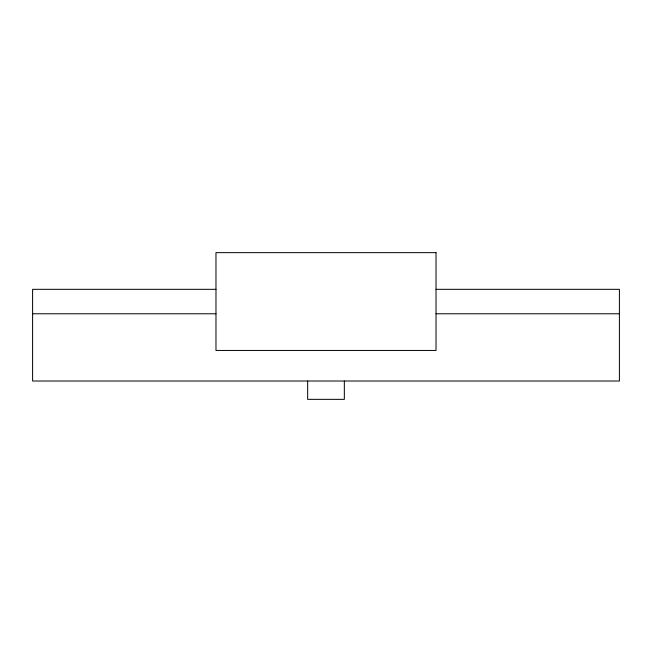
<?xml version="1.0" encoding="UTF-8"?>
<svg xmlns="http://www.w3.org/2000/svg" width="652" height="652" viewBox="0 0 652 652"><rect width="100%" height="100%" fill="white"/><g stroke="black" fill="none" stroke-linecap="round" stroke-linejoin="round"><path stroke-width="0.98" d="M215.975 289.325L32.6 289.325L32.6 381.012L619.4 381.012L619.4 289.325L436.025 289.325M32.6 313.775L215.975 313.775M436.025 313.775L619.4 313.775M344.337 381.012L344.337 399.35L307.662 399.35L307.662 381.012M436.025 252.65L215.975 252.65L215.975 350.45L436.025 350.45L436.025 252.65"/></g></svg>
